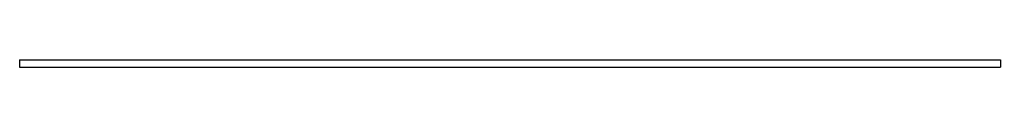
# Model space of a CAD drawing. Header units: millimetres. Extents: x -132 to 132, y -2 to 0.
import ezdxf

# ---------------------------------------------------------------- set-up
doc = ezdxf.new("R2010")
doc.units = ezdxf.units.MM

msp = doc.modelspace()

# ---------------------------------------------------------------- linework, layer by layer
for p, q in [((-131.76, 0), (131.76, 0)), ((-131.76, 0), (-131.76, -2.05)), ((131.76, 0), (131.76, -2.05)), ((-131.76, -2.05), (131.76, -2.05))]:
    msp.add_line(p, q)

doc.saveas('drawing.dxf')
